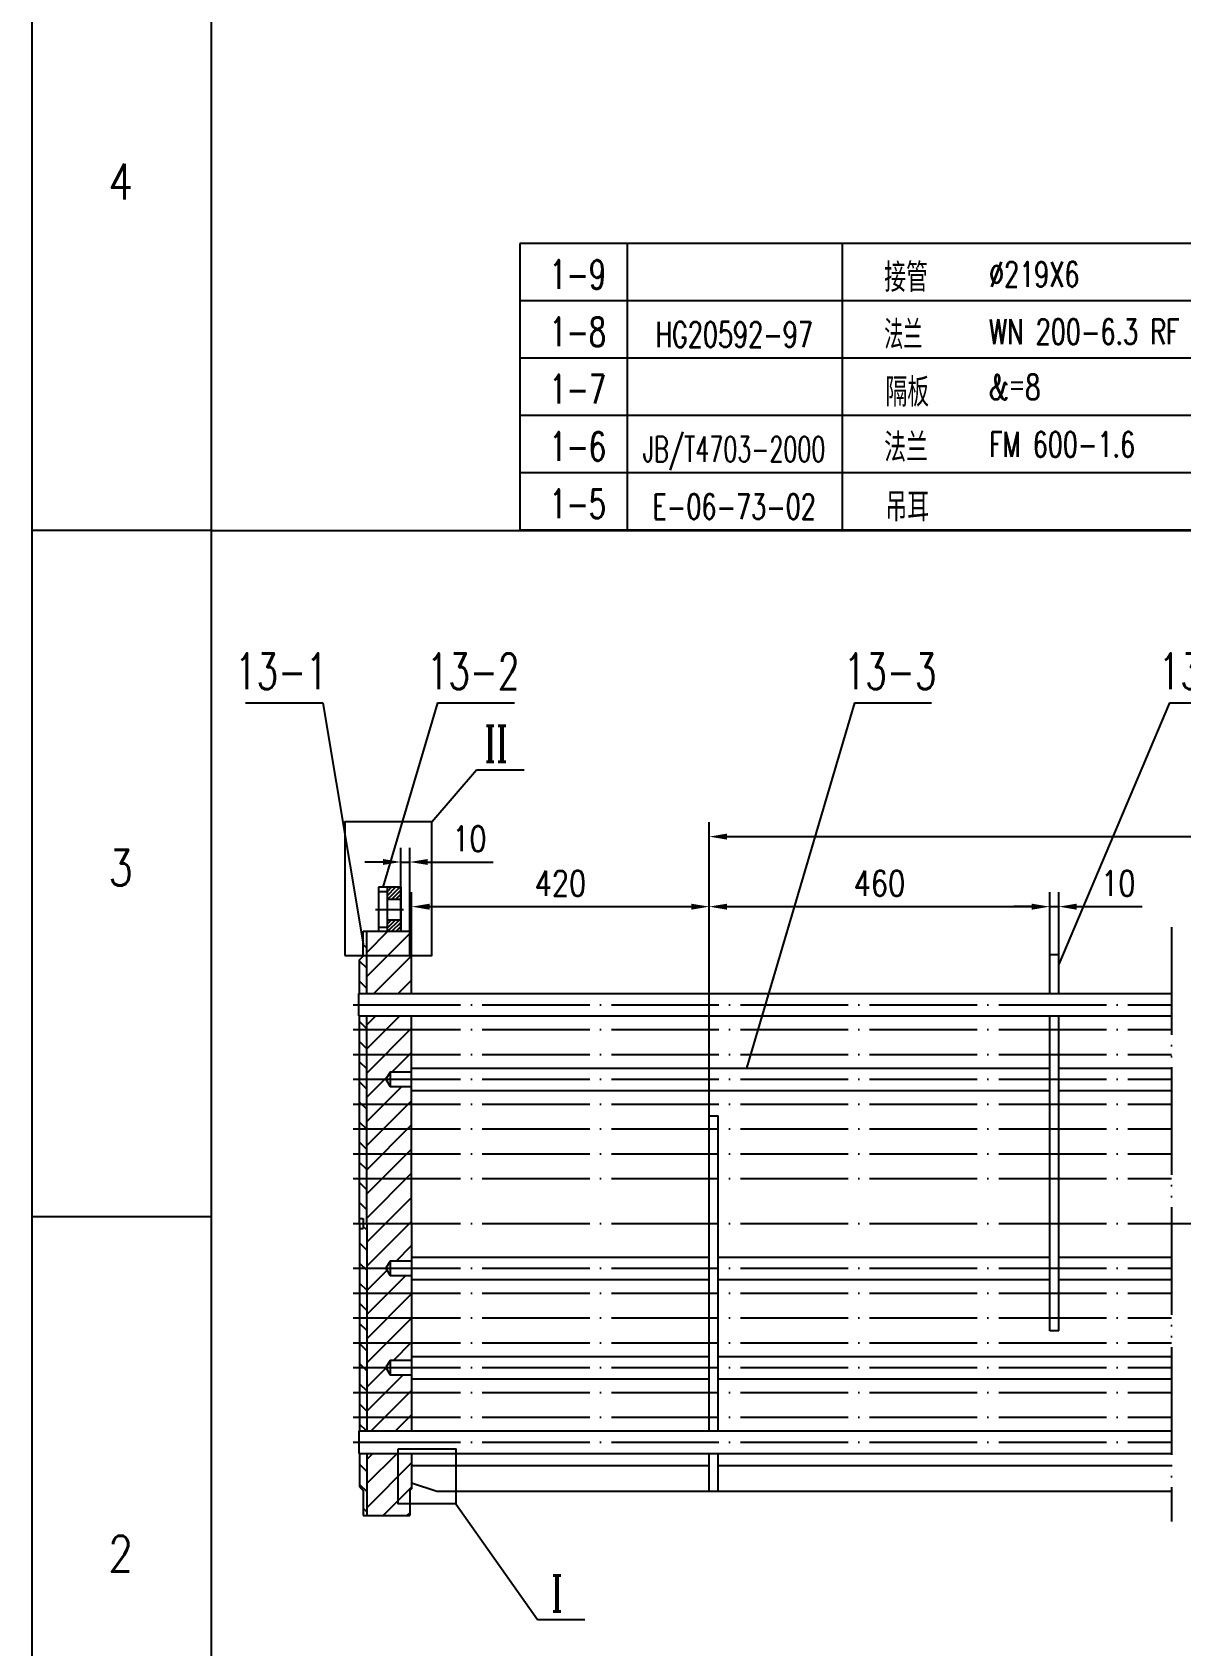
# Model space of a CAD drawing. Header units: millimetres. Extents: x -1044 to 22870, y -8556 to -3804.
# Drawn here: x 7948 to 9230, y -7425 to -5625 of the extents above; entities that cross this region are included whole.
import ezdxf
from ezdxf.enums import TextEntityAlignment as Align

# ---------------------------------------------------------------- set-up
doc = ezdxf.new("R2010")
doc.units = ezdxf.units.MM
doc.header["$LTSCALE"] = 80
for name, pattern in [('DASHDOT-L', [90, 80, -5, 0, -5]), ('DASHDOT-M', [36, 30, -3, 0, -3]), ('DIVIDE-M', [39, 30, -3, 0, -3, 0, -3])]:
    doc.linetypes.add(name, pattern=pattern)
for name, color, linetype in [('5剖面线层', 2, 'Continuous'), ('CDR_DWG1', 4, 'Continuous'), ('CDR_DWG2', 2, 'Continuous'), ('CDR_DWG3', 1, 'DASHDOT-M'), ('CDR_DWG4', 3, 'DIVIDE-M'), ('CDR_TEXT', 7, 'Continuous'), ('尺寸线', 7, 'Continuous'), ('尺寸线层', 7, 'Continuous'), ('标注线', 7, 'Continuous')]:
    doc.layers.add(name, color=color, linetype=linetype)
doc.styles.add('HZ', font='ROMANS.shx', dxfattribs={"width": 0.7, "height": 3, "bigfont": 'HZ.shx'})
doc.styles.add('ROMANC', font='romanc', dxfattribs={"bigfont": 'hz'})
doc.styles.add('TH_GBDIM', font='romans.shx', dxfattribs={"width": 0.8, "bigfont": 'gbcbig.shx'})
doc.dimstyles.new('TH_GBDIM', dxfattribs={"dimscale": 8, "dimtxt": 3.5, "dimasz": 2.5, "dimexe": 2, "dimexo": 0, "dimgap": 1.5, "dimtad": 1, "dimdec": 0, "dimzin": 0, "dimdsep": 46, "dimtxsty": 'TH_GBDIM', "dimcen": 2.5, "dimclrd": 256, "dimclre": 256, "dimclrt": 256, "dimadec": 0, "dimazin": 0, "dimtfac": 0.714286, "dimtdec": 0, "dimtmove": 0, "dimatfit": 3, "dimfxl": 0, "dimtzin": 0, "dimlwd": -1, "dimlwe": -1, "dimarcsym": 0})

# ---------------------------------------------------------------- blocks, each defined once
blk = doc.blocks.new('A$C1B375470')
for q in [(0, 10692), (0, 5346), (0, 5346), (0, 5346)]:
    blk.add_line((0, 0), q)
at = {"layer": 'CDR_DWG1', "color": 4}
blk.add_line((450, 180), (450, 10512), dxfattribs=at)
at = {"layer": 'CDR_DWG4', "linetype": 'Continuous'}
for p, q in [((0, 5346), (450, 5346)), ((0, 3624), (450, 3624))]:
    blk.add_line(p, q, dxfattribs=at)
at = {"layer": 'CDR_TEXT', "style": 'HZ', "width": 0.8}
for s, p in [('4', (222, 6176.2)), ('3', (222, 4454.2)), ('2', (222, 2732.2))]:
    blk.add_text(s, height=90, dxfattribs=at).set_placement(p, align=Align.CENTER)
blk = doc.blocks.new('A$C092B31A8')
at = {"layer": '尺寸线层', "xscale": 0.05555555555555555, "yscale": 0.05555555555555555, "zscale": 0.05555555555555555}
blk.add_blockref('A$C1B375470', (0, 0), dxfattribs=at)
blk = doc.blocks.new('*D274')
at = {"layer": 'Defpoints', "color": 0, "ltscale": 0.001}
for p in [(8703.7, -6600.1), (8371.7, -6669), (8703.7, -6833.5)]:
    blk.add_point(p, dxfattribs=at)
at = {"layer": '尺寸线', "ltscale": 0.001}
for p, q in [((8371.7, -6669), (8371.7, -6584.1)), ((8703.7, -6833.5), (8703.7, -6584.1)), ((8391.7, -6600.1), (8683.7, -6600.1))]:
    blk.add_line(p, q, dxfattribs=at)
for points in [[(8391.7, -6596.8), (8391.7, -6603.5), (8371.7, -6600.1)], [(8683.7, -6596.8), (8683.7, -6603.5), (8703.7, -6600.1)]]:
    blk.add_solid(points, dxfattribs=at)
at = {"layer": '尺寸线', "ltscale": 0.001, "insert": (8537.7, -6574.1), "char_height": 28, "attachment_point": 5, "style": 'TH_GBDIM'}
blk.add_mtext('420{}{}', dxfattribs=at)
blk = doc.blocks.new('*D276')
at = {"layer": 'Defpoints', "color": 0, "ltscale": 0.001}
for p in [(9083.7, -6600.1), (8703.7, -6625.1), (9083.7, -6653.5)]:
    blk.add_point(p, dxfattribs=at)
at = {"layer": '尺寸线', "ltscale": 0.001}
for p, q in [((8703.7, -6625.1), (8703.7, -6584.1)), ((9083.7, -6653.5), (9083.7, -6584.1)), ((8723.7, -6600.1), (9063.7, -6600.1))]:
    blk.add_line(p, q, dxfattribs=at)
for points in [[(8723.7, -6596.8), (8723.7, -6603.5), (8703.7, -6600.1)], [(9063.7, -6596.8), (9063.7, -6603.5), (9083.7, -6600.1)]]:
    blk.add_solid(points, dxfattribs=at)
at = {"layer": '尺寸线', "ltscale": 0.001, "insert": (8893.7, -6574.1), "char_height": 28, "attachment_point": 5, "style": 'TH_GBDIM'}
blk.add_mtext('460{}{}', dxfattribs=at)
blk = doc.blocks.new('*D277')
at = {"layer": 'Defpoints', "color": 0, "ltscale": 0.001}
for p in [(10033.7, -6522), (8703.7, -6833.5), (10033.7, -6833.5)]:
    blk.add_point(p, dxfattribs=at)
at = {"layer": '尺寸线', "ltscale": 0.001}
for p, q in [((8703.7, -6833.5), (8703.7, -6506)), ((10033.7, -6833.5), (10033.7, -6506)), ((8723.7, -6522), (10013.7, -6522))]:
    blk.add_line(p, q, dxfattribs=at)
for points in [[(8723.7, -6518.6), (8723.7, -6525.3), (8703.7, -6522)], [(10013.7, -6518.6), (10013.7, -6525.3), (10033.7, -6522)]]:
    blk.add_solid(points, dxfattribs=at)
at = {"layer": '尺寸线', "ltscale": 0.001, "insert": (9368.7, -6491.3), "char_height": 28, "attachment_point": 5, "style": 'TH_GBDIM'}
blk.add_mtext('(7X460=)3220{}{}', dxfattribs=at)
blk = doc.blocks.new('*D278')
at = {"layer": 'Defpoints', "color": 0, "ltscale": 0.001}
for p in [(9093.7, -6600.1), (9083.7, -6653.5), (9093.7, -6653.5)]:
    blk.add_point(p, dxfattribs=at)
at = {"layer": '尺寸线', "ltscale": 0.001}
for p, q in [((9083.7, -6653.5), (9083.7, -6584.1)), ((9093.7, -6653.5), (9093.7, -6584.1)), ((9063.7, -6600.1), (9043.7, -6600.1)), ((9083.7, -6600.1), (9093.7, -6600.1)), ((9113.7, -6600.1), (9186.7, -6600.1))]:
    blk.add_line(p, q, dxfattribs=at)
for points in [[(9063.7, -6596.8), (9063.7, -6603.5), (9083.7, -6600.1)], [(9113.7, -6596.8), (9113.7, -6603.5), (9093.7, -6600.1)]]:
    blk.add_solid(points, dxfattribs=at)
at = {"layer": '尺寸线', "ltscale": 0.001, "insert": (9160.2, -6574.1), "char_height": 28, "attachment_point": 5, "style": 'TH_GBDIM'}
blk.add_mtext('10', dxfattribs=at)
blk = doc.blocks.new('*D407')
at = {"layer": 'CDR_DWG2', "ltscale": 0.001}
for p, q in [((8339.7, -6550.3), (8319.7, -6550.3)), ((8359.7, -6627.5), (8359.7, -6534.3)), ((8359.7, -6550.3), (8369.7, -6550.3)), ((8369.7, -6627.5), (8369.7, -6534.3)), ((8389.7, -6550.3), (8462.7, -6550.3))]:
    blk.add_line(p, q, dxfattribs=at)
for points in [[(8339.7, -6546.9), (8339.7, -6553.6), (8359.7, -6550.3)], [(8389.7, -6546.9), (8389.7, -6553.6), (8369.7, -6550.3)]]:
    blk.add_solid(points, dxfattribs=at)
at = {"layer": 'Defpoints', "color": 0, "ltscale": 0.001}
for p in [(8369.7, -6550.3), (8359.7, -6627.5), (8369.7, -6627.5)]:
    blk.add_point(p, dxfattribs=at)
at = {"layer": 'CDR_DWG2', "ltscale": 0.001, "insert": (8436.2, -6524.3), "char_height": 28, "attachment_point": 5, "style": 'TH_GBDIM'}
blk.add_mtext('10', dxfattribs=at)

msp = doc.modelspace()

# ---------------------------------------------------------------- hatches: boundary and pattern name
at = {"layer": '5剖面线层', "ltscale": 0.001}
h = msp.add_hatch(dxfattribs=at)
h.set_pattern_fill('ANSI31', color=256, style=0)
h.set_pattern_definition([(45, (8279.1598, -2113.766), (-2.245064, 2.245064), [])])
h.paths.add_polyline_path([(8359.74, -6578.51), (8344.74, -6578.51), (8344.74, -6592.01), (8359.74, -6592.01)])
h.paths.add_polyline_path([(8359.74, -6615.01), (8344.74, -6615.01), (8344.74, -6627.51), (8359.74, -6627.51)])
h = msp.add_hatch(dxfattribs=at)
h.set_pattern_fill('ANSI31', color=256, scale=5, angle=90, style=0)
h.set_pattern_definition([(135, (8279.16, -2113.766), (-11.22532, -11.22532), [])])
h.paths.add_polyline_path([(8321.74, -6627.51), (8317.74, -6627.51), (8317.74, -6655.51), (8313.74, -6659.51), (8313.74, -6697.01), (8321.74, -6697.01)])
h.paths.add_polyline_path([(8321.74, -6737.23), (8313.74, -6737.23), (8313.74, -6764.95), (8321.74, -6764.95)])
h.paths.add_polyline_path([(8321.74, -6722.01), (8313.74, -6722.01), (8313.74, -6737.23), (8321.74, -6737.23)])
h.paths.add_polyline_path([(8321.74, -6764.95), (8313.74, -6764.95), (8313.74, -6792.66), (8321.74, -6792.66)])
h.paths.add_polyline_path([(8321.74, -6792.66), (8313.74, -6792.66), (8313.74, -6820.37), (8321.74, -6820.37)])
h.paths.add_polyline_path([(8321.74, -6820.37), (8313.74, -6820.37), (8313.74, -6848.09), (8321.74, -6848.09)])
h.paths.add_polyline_path([(8321.74, -6848.09), (8313.74, -6848.09), (8313.74, -6875.8), (8321.74, -6875.8)])
h.paths.add_polyline_path([(8321.74, -6875.8), (8313.74, -6875.8), (8313.74, -6903.51), (8321.74, -6903.51)])
h.paths.add_polyline_path([(8321.74, -6903.51), (8313.74, -6903.51), (8313.74, -6948.01), (8317.74, -6948.01), (8317.74, -6953.51), (8321.74, -6953.51)])
h.paths.add_polyline_path([(8321.74, -6953.51), (8317.74, -6953.51), (8317.74, -6959.01), (8313.74, -6959.01), (8313.74, -7003.51), (8321.74, -7003.51)])
h.paths.add_polyline_path([(8321.74, -7003.51), (8313.74, -7003.51), (8313.74, -7031.22), (8321.74, -7031.22)])
h.paths.add_polyline_path([(8321.74, -7031.22), (8313.74, -7031.22), (8313.74, -7058.94), (8321.74, -7058.94)])
h.paths.add_polyline_path([(8321.74, -7058.94), (8313.74, -7058.94), (8313.74, -7086.65), (8321.74, -7086.65)])
h.paths.add_polyline_path([(8321.74, -7086.65), (8313.74, -7086.65), (8313.74, -7114.36), (8321.74, -7114.36)])
h.paths.add_polyline_path([(8321.74, -7114.36), (8313.74, -7114.36), (8313.74, -7142.07), (8321.74, -7142.07)])
h.paths.add_polyline_path([(8321.74, -7142.07), (8313.74, -7142.07), (8313.74, -7169.79), (8321.74, -7169.79)])
h.paths.add_polyline_path([(8321.74, -7169.79), (8313.74, -7169.79), (8313.74, -7185.01), (8321.74, -7185.01)])
h.paths.add_polyline_path([(8321.74, -7210.01), (8313.74, -7210.01), (8313.74, -7247.51), (8317.74, -7251.51), (8317.74, -7279.51), (8321.74, -7279.51)])
h = msp.add_hatch(dxfattribs=at)
h.set_pattern_fill('ANSI31', color=256, scale=6, style=0)
h.set_pattern_definition([(45, (8279.16, -2113.766), (-13.470384, 13.470384), [])])
h.paths.add_polyline_path([(8369.74, -7251.51), (8371.74, -7249.51), (8371.74, -7210.01), (8321.74, -7210.01), (8321.74, -7279.51), (8369.74, -7279.51)])
h.paths.add_polyline_path([(8371.74, -7169.79), (8321.74, -7169.79), (8321.74, -7185.01), (8371.74, -7185.01)])
h.paths.add_polyline_path([(8371.74, -7142.07), (8321.74, -7142.07), (8321.74, -7169.79), (8371.74, -7169.79)])
h.paths.add_polyline_path([(8371.74, -7122.36), (8347.74, -7122.36), (8347.74, -7122.35), (8343.13, -7114.36), (8321.74, -7114.36), (8321.74, -7142.07), (8371.74, -7142.07)])
h.paths.add_polyline_path([(8371.74, -7086.65), (8321.74, -7086.65), (8321.74, -7114.36), (8343.12, -7114.36), (8347.74, -7106.36), (8371.74, -7106.36)])
h.paths.add_polyline_path([(8371.74, -7058.94), (8321.74, -7058.94), (8321.74, -7086.65), (8371.74, -7086.65)])
h.paths.add_polyline_path([(8371.74, -7031.22), (8321.74, -7031.22), (8321.74, -7058.94), (8371.74, -7058.94)])
h.paths.add_polyline_path([(8371.74, -7011.51), (8347.74, -7011.51), (8347.74, -7011.5), (8343.13, -7003.51), (8321.74, -7003.51), (8321.74, -7031.22), (8371.74, -7031.22)])
h.paths.add_polyline_path([(8371.74, -6953.51), (8321.74, -6953.51), (8321.74, -7003.51), (8343.12, -7003.51), (8347.74, -6995.51), (8371.74, -6995.51)])
h.paths.add_polyline_path([(8371.74, -6903.51), (8321.74, -6903.51), (8321.74, -6953.51), (8371.74, -6953.51)])
h.paths.add_polyline_path([(8371.74, -6875.8), (8321.74, -6875.8), (8321.74, -6903.51), (8371.74, -6903.51)])
h.paths.add_polyline_path([(8371.74, -6848.09), (8321.74, -6848.09), (8321.74, -6875.8), (8371.74, -6875.8)])
h.paths.add_polyline_path([(8371.74, -6820.37), (8321.74, -6820.37), (8321.74, -6848.09), (8371.74, -6848.09)])
h.paths.add_polyline_path([(8371.74, -6800.66), (8347.74, -6800.66), (8347.74, -6800.65), (8343.13, -6792.66), (8321.74, -6792.66), (8321.74, -6820.37), (8371.74, -6820.37)])
h.paths.add_polyline_path([(8371.74, -6764.95), (8321.74, -6764.95), (8321.74, -6792.66), (8343.12, -6792.66), (8347.74, -6784.66), (8371.74, -6784.66)])
h.paths.add_polyline_path([(8371.74, -6737.23), (8321.74, -6737.23), (8321.74, -6764.95), (8371.74, -6764.95)])
h.paths.add_polyline_path([(8371.74, -6722.01), (8321.74, -6722.01), (8321.74, -6737.23), (8371.74, -6737.23)])
h.paths.add_polyline_path([(8371.74, -6657.51), (8369.74, -6655.51), (8369.74, -6627.51), (8321.74, -6627.51), (8321.74, -6697.01), (8371.74, -6697.01)])

# ---------------------------------------------------------------- linework, layer by layer
at = {"layer": 'CDR_DWG1', "color": 4}
for p, q in [((8492.49, -5860.27), (8492.49, -6180.28)), ((9932.49, -5860.27), (8492.49, -5860.27))]:
    msp.add_line(p, q, dxfattribs=at)
at = {"layer": 'CDR_DWG1'}
for p, q in [((8359.74, -6578.51), (8334.74, -6578.51)), ((8334.74, -6578.51), (8334.74, -6627.51)), ((8344.74, -6583.51), (8334.74, -6583.51)), ((8344.74, -6627.51), (8344.74, -6578.51)), ((8359.74, -6578.51), (8359.74, -6627.51)), ((8359.74, -6581.51), (8359.74, -6627.51)), ((8359.74, -6583.51), (8359.74, -6627.51)), ((8359.74, -6592.01), (8344.74, -6592.01)), ((8344.74, -6623.51), (8334.74, -6623.51)), ((8359.74, -6615.01), (8344.74, -6615.01)), ((8317.74, -6655.51), (8317.74, -6627.51)), ((8317.74, -6627.51), (8369.74, -6627.51)), ((8321.74, -6697.01), (8321.74, -6627.51)), ((8369.74, -6655.51), (8369.74, -6627.51)), ((8313.74, -6659.51), (8317.74, -6655.51)), ((8313.74, -6697.01), (8313.74, -6659.51)), ((8371.74, -6657.51), (8369.74, -6655.51)), ((8371.74, -6697.01), (8371.74, -6657.51)), ((9083.74, -6697.01), (9083.74, -6653.51)), ((9083.74, -6653.51), (9093.74, -6653.51)), ((9093.74, -6697.01), (9093.74, -6653.51)), ((8312.74, -6697.01), (9219.61, -6697.01)), ((8312.74, -6722.01), (8312.74, -6697.01)), ((8312.74, -6722.01), (9219.61, -6722.01)), ((8313.74, -6953.51), (8313.74, -6722.01)), ((8321.74, -6953.51), (8321.74, -6722.01)), ((8371.74, -6953.51), (8371.74, -6722.01)), ((9083.74, -7073.51), (9083.74, -6722.01)), ((9093.74, -7073.51), (9093.74, -6722.01)), ((8347.74, -6784.66), (8343.13, -6792.65)), ((8347.74, -6784.66), (8347.74, -6800.66)), ((8371.74, -6784.66), (8347.74, -6784.66)), ((8371.74, -6780.16), (9083.74, -6780.16)), ((9093.74, -6780.16), (9219.61, -6780.16)), ((8343.13, -6792.65), (8347.74, -6800.65)), ((8347.74, -6800.66), (8371.74, -6800.66)), ((8371.74, -6805.16), (9083.74, -6805.16)), ((9093.74, -6805.16), (9219.61, -6805.16)), ((8703.74, -7185.01), (8703.74, -6833.51)), ((8703.74, -6833.51), (8713.74, -6833.51)), ((8713.74, -7185.01), (8713.74, -6833.51)), ((8313.74, -6948.01), (8317.74, -6948.01)), ((8313.74, -6953.51), (8313.74, -7185.01)), ((8313.74, -6959.01), (8317.74, -6959.01)), ((8317.74, -6948.01), (8317.74, -6959.01)), ((8321.74, -6953.51), (8321.74, -7185.01)), ((8371.74, -6953.51), (8371.74, -7185.01)), ((8347.74, -6995.51), (8343.13, -7003.51)), ((8347.74, -6995.51), (8347.74, -7011.51)), ((8371.74, -6995.51), (8347.74, -6995.51)), ((8371.74, -6991.01), (8703.74, -6991.01)), ((8713.74, -6991.01), (9083.74, -6991.01)), ((9093.74, -6991.01), (9219.61, -6991.01)), ((8343.13, -7003.51), (8347.74, -7011.5)), ((8347.74, -7011.51), (8371.74, -7011.51)), ((8371.74, -7016.01), (8703.74, -7016.01)), ((8713.74, -7016.01), (9083.74, -7016.01)), ((9093.74, -7016.01), (9219.61, -7016.01)), ((8347.74, -7106.36), (8343.13, -7114.36)), ((8347.74, -7106.36), (8347.74, -7122.36)), ((8371.74, -7106.36), (8347.74, -7106.36)), ((8371.74, -7101.86), (8703.74, -7101.86)), ((8713.74, -7101.86), (9219.61, -7101.86)), ((8343.13, -7114.36), (8347.74, -7122.35)), ((8347.74, -7122.36), (8371.74, -7122.36)), ((8371.74, -7126.86), (8703.74, -7126.86)), ((8713.74, -7126.86), (9219.61, -7126.86)), ((8312.74, -7185.01), (9219.61, -7185.01)), ((8312.74, -7185.01), (8312.74, -7210.01)), ((8312.74, -7210.01), (9219.61, -7210.01)), ((8313.74, -7210.01), (8313.74, -7247.51)), ((8321.74, -7210.01), (8321.74, -7279.51)), ((8371.74, -7210.01), (8371.74, -7249.51)), ((8703.74, -7252.26), (8703.74, -7210.01)), ((8713.74, -7252.26), (8713.74, -7210.01)), ((8371.74, -7223.51), (8703.74, -7223.51)), ((8713.74, -7223.51), (9219.61, -7223.51)), ((8313.74, -7247.51), (8317.74, -7251.51)), ((8317.74, -7251.51), (8317.74, -7279.51)), ((8371.74, -7249.51), (8369.74, -7251.51)), ((8369.74, -7251.51), (8369.74, -7279.51)), ((8371.74, -7242.91), (8399.97, -7252.26)), ((8399.97, -7252.26), (9219.61, -7252.26)), ((8317.74, -7279.51), (8369.74, -7279.51))]:
    msp.add_line(p, q, dxfattribs=at)
at = {"layer": 'CDR_DWG1', "ltscale": 0.03}
msp.add_line((9093.74, -7073.51), (9083.74, -7073.51), dxfattribs=at)
at = {"layer": 'CDR_DWG2', "ltscale": 0.001}
msp.add_line((8394.45, -6505.48), (8444.24, -6447.28), dxfattribs=at)
at = {"layer": 'CDR_DWG2'}
msp.add_line((8421.07, -7266.39), (8512.21, -7395.31), dxfattribs=at)
at = {"layer": 'CDR_DWG2', "ltscale": 0.001}
msp.add_lwpolyline([(8297.19, -6654.54), (8394.45, -6654.54), (8394.45, -6505.48), (8297.19, -6505.48)], close=True, dxfattribs=at)
at = {"layer": 'CDR_DWG2'}
msp.add_lwpolyline([(8356.59, -7204.91), (8421.07, -7204.91), (8421.07, -7266.39), (8356.59, -7266.39)], close=True, dxfattribs=at)
at = {"layer": 'CDR_DWG3', "linetype": 'DASHDOT-L', "ltscale": 0.01}
msp.add_line((8362.81, -6603.51), (8331.47, -6603.51), dxfattribs=at)
at = {"layer": 'CDR_DWG3', "ltscale": 0.05}
for p, q in [((8306.37, -6709.51), (9219.61, -6709.51)), ((8306.37, -6737.23), (9219.61, -6737.23)), ((8306.37, -6764.95), (9219.61, -6764.95)), ((8306.37, -6792.66), (9219.61, -6792.66)), ((8306.37, -6820.37), (9219.61, -6820.37)), ((8306.37, -6848.09), (9219.61, -6848.09)), ((8306.37, -6875.8), (9219.61, -6875.8)), ((8306.37, -6903.51), (9219.61, -6903.51)), ((8306.37, -6953.51), (10465.35, -6953.51)), ((8306.37, -7003.51), (9219.61, -7003.51)), ((8306.37, -7031.22), (9219.61, -7031.22)), ((8306.37, -7058.94), (9219.61, -7058.94)), ((8306.37, -7086.65), (9219.61, -7086.65)), ((8306.37, -7114.36), (9219.61, -7114.36)), ((8306.37, -7142.07), (9219.61, -7142.07)), ((8306.37, -7169.79), (9219.61, -7169.79)), ((8306.37, -7197.51), (9219.61, -7197.51))]:
    msp.add_line(p, q, dxfattribs=at)
at = {"layer": 'CDR_DWG4', "ltscale": 0.05}
msp.add_line((9219.61, -6623), (9219.61, -7285.92), dxfattribs=at)
at = {"layer": '尺寸线', "ltscale": 0.001}
for p, q in [((8272.63, -6372.8), (8317.74, -6641.51)), ((8400.59, -6372.8), (8339.79, -6578.51)), ((8865.75, -6372.8), (8745.3, -6780.16)), ((9217.18, -6372.8), (9093.74, -6664.41)), ((8444.24, -6447.28), (8497.2, -6447.28)), ((8512.21, -7395.31), (8565.17, -7395.31))]:
    msp.add_line(p, q, dxfattribs=at)
at = {"layer": '尺寸线层'}
for p, q in [((8612.49, -6180.28), (8612.49, -5860.27)), ((8852.49, -6180.28), (8852.49, -5860.27)), ((8186.53, -6372.8), (8272.63, -6372.8)), ((8400.59, -6372.8), (8486.69, -6372.8)), ((8865.75, -6372.8), (8951.84, -6372.8)), ((9217.18, -6372.8), (9303.27, -6372.8))]:
    msp.add_line(p, q, dxfattribs=at)
at = {"layer": '标注线'}
for p, q in [((9932.49, -5924.27), (8492.49, -5924.27)), ((9932.49, -5988.27), (8492.49, -5988.27)), ((9932.49, -6052.27), (8492.49, -6052.27)), ((9932.49, -6116.27), (8492.49, -6116.27)), ((8148.49, -6180.28), (14596.49, -6180.28)), ((9932.49, -6180.27), (8492.49, -6180.27))]:
    msp.add_line(p, q, dxfattribs=at)

# ---------------------------------------------------------------- block references
at = {"layer": '尺寸线层', "xscale": 8, "yscale": 8, "zscale": 8}
msp.add_blockref('A$C092B31A8', (7948.49, -8556.27), dxfattribs=at)

# ---------------------------------------------------------------- texts
at = {"layer": 'CDR_DWG1', "lineweight": 0, "style": 'HZ', "width": 0.7}
for s, p in [('13-1', (8174.76, -6357.64)), ('13-2', (8388.82, -6357.64)), ('13-3', (8853.98, -6357.64)), ('13-4', (9205.41, -6357.64))]:
    msp.add_text(s, height=40, dxfattribs=at).set_placement(p)
at = {"layer": 'CDR_DWG2', "style": 'ROMANC', "width": 0.7}
for s, p in [('II', (8465.94, -6438.39)), ('I', (8533.91, -7386.42))]:
    msp.add_text(s, height=40, dxfattribs=at).set_placement(p, align=Align.CENTER)
at = {"layer": 'CDR_TEXT', "style": 'HZ'}
for s, height, width, p in [('1-9', 32, 0.7, (8557.03, -5910.71)), ('1-8', 32, 0.7, (8557.03, -5974.71)), ('HG20592-97', 28, 0.7, (8731.59, -5975.75)), ('1-7', 32, 0.7, (8557.03, -6038.71)), ('1-6', 32, 0.7, (8557.03, -6102.71)), ('JB/T4703-2000', 28, 0.65, (8731.59, -6103.75)), ('1-5', 32, 0.7, (8557.03, -6166.71)), ('E-06-73-02', 28, 0.7, (8731.59, -6167.75))]:
    msp.add_text(s, height=height, dxfattribs=dict(at, width=width)).set_placement(p, align=Align.CENTER)
for s, height, width, p in [('接管', 32, 0.8, (8899.05, -5914.21)), ('%%C219X6', 28, 0.7, (9015.97, -5908.65)), ('法兰', 32, 0.7, (8899.05, -5978.21)), ('WN 200-6.3 RF', 28, 0.7, (9015.97, -5972.65)), ('隔板', 32, 0.8, (8900.4, -6042.21)), ('&＝8', 28, 0.7, (9015.97, -6034.37)), ('法兰', 32, 0.8, (8899.05, -6103.93)), ('FM 600-1.6', 28, 0.7, (9015.97, -6098.37)), ('吊耳', 32, 0.8, (8900.4, -6170.21))]:
    msp.add_text(s, height=height, dxfattribs=dict(at, width=width)).set_placement(p)

# ---------------------------------------------------------------- dimensions: what is measured, and where the dimension line sits
at = {"layer": 'CDR_DWG2', "ltscale": 0.001}
dim = msp.add_linear_dim(base=(8369.74, -6550.27), p1=(8359.74, -6627.51), p2=(8369.74, -6627.51), dimstyle='TH_GBDIM', dxfattribs=at)
dim.commit()
dim.dimension.update_dxf_attribs({"geometry": '*D407', "text_midpoint": (8436.21, -6524.27)})
at = {"layer": '尺寸线', "ltscale": 0.001}
for base, p1, p2, text, picture, middle in [((10033.74, -6521.95), (8703.74, -6833.51), (10033.74, -6833.51), '(7X460=)3220{}{}', '*D277', (9368.74, -6491.29)), ((8703.74, -6600.13), (8371.74, -6668.97), (8703.74, -6833.51), '420{}{}', '*D274', (8537.74, -6574.13)), ((9083.74, -6600.13), (8703.74, -6625.07), (9083.74, -6653.51), '460{}{}', '*D276', (8893.74, -6574.13))]:
    dim = msp.add_linear_dim(base=base, p1=p1, p2=p2, text=text, dimstyle='TH_GBDIM', override={"dimgap": 1.5, "dimtad": 1, "dimjust": 0, "dimdec": 0, "dimlfac": 1, "dimse1": 0, "dimse2": 0, "dimsd1": 0, "dimsd2": 0}, dxfattribs=at)
    dim.commit()
    dim.dimension.update_dxf_attribs({"geometry": picture, "text_midpoint": middle})
dim = msp.add_linear_dim(base=(9093.74, -6600.13), p1=(9083.74, -6653.51), p2=(9093.74, -6653.51), dimstyle='TH_GBDIM', dxfattribs=at)
dim.commit()
dim.dimension.update_dxf_attribs({"geometry": '*D278', "text_midpoint": (9160.21, -6574.13)})

doc.saveas('drawing.dxf')
